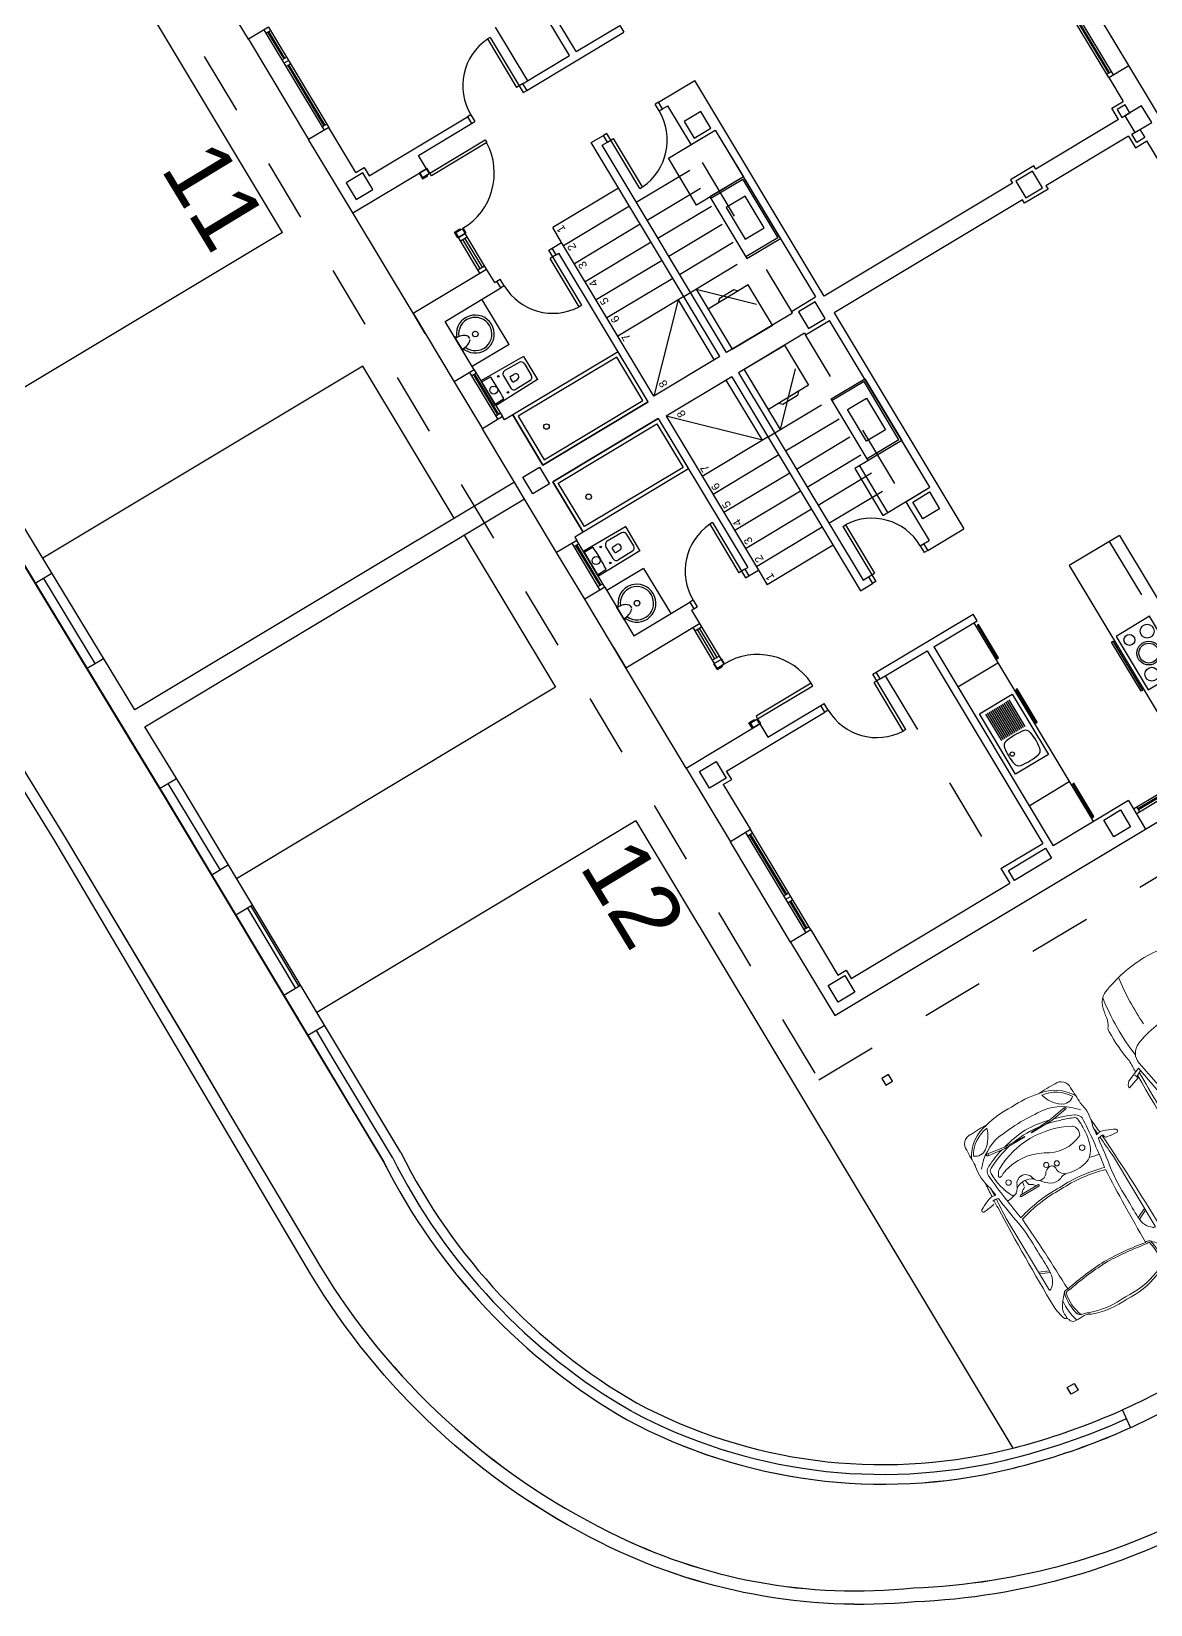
# Model space of a CAD drawing. Header units: millimetres. Extents: x 441061 to 442903, y 4515148 to 4515613.
# Drawn here: x 442596.035 to 442597.827, y 4515543.479 to 4515545.999 of the extents above; entities that cross this region are included whole.
import ezdxf
from ezdxf.enums import TextEntityAlignment as Align

# ---------------------------------------------------------------- set-up
doc = ezdxf.new("R2010")
doc.units = ezdxf.units.MM
doc.linetypes.add('CONTINUA', pattern=[0])
doc.linetypes.add('RAYITAS', pattern=[0.375, 0.25, -0.125])
for name, color, linetype in [('01_mono BAJA', 2, 'Continuous'), ('01_piscinas', 254, 'Continuous'), ('01_proyección', 4, 'RAYITAS')]:
    doc.layers.add(name, color=color, linetype=linetype)
doc.layers.add('01_muebles_B', color=254, linetype='Continuous', lineweight=5)
doc.styles.add('Estilo1', font='swissel.ttf')
doc.styles.add('NIEVES2', font='sanss___.ttf')

# ---------------------------------------------------------------- blocks, each defined once
blk = doc.blocks.new('A$C6A825EFA')
at = {"layer": '01_mono BAJA', "color": 254}
for p, q in [((1.1, 12.5, 0), (0, 12.5, 0)), ((0, 12.5, 0), (0, 7.855, 0)), ((1.1, 12.2, 0), (1.1, 12.5, 0)), ((1.1, 12.5, 0), (2.6, 12.5, 0)), ((3.7, 12.5, 0), (2.6, 12.5, 0)), ((2.6, 12.2, 0), (2.6, 12.5, 0)), ((3.7, 12.5, 0), (3.7, 11.4, 0)), ((3.7, 12.5, 0), (5.2, 12.5, 0)), ((5.5, 12.5, 0), (5.2, 12.5, 0)), ((5.2, 12.5, 0), (5.2, 11.4, 0)), ((5.2, 12.5, 0), (6.225, 12.5, 0)), ((6.225, 12.2, 0), (6.225, 12.5, 0)), ((6.225, 12.5, 0), (6.925, 12.5, 0)), ((6.925, 12.5, 0), (8.775, 12.5, 0)), ((6.925, 12.2, 0), (6.925, 12.5, 0)), ((8.775, 12.2, 0), (8.775, 12.5, 0)), ((9.475, 12.5, 0), (8.775, 12.5, 0)), ((10.5, 12.5, 0), (9.475, 12.5, 0)), ((9.475, 12.2, 0), (9.475, 12.5, 0)), ((10.2, 12.5, 0), (10.5, 12.5, 0)), ((10.5, 12.5, 0), (10.5, 11.4, 0)), ((10.5, 12.5, 0), (12, 12.5, 0)), ((12, 12.5, 0), (13.1, 12.5, 0)), ((12, 12.5, 0), (12, 11.4, 0)), ((13.1, 12.2, 0), (13.1, 12.5, 0)), ((14.6, 12.5, 0), (13.1, 12.5, 0)), ((14.6, 12.5, 0), (15.7, 12.5, 0)), ((14.6, 12.2, 0), (14.6, 12.5, 0)), ((1.1, 12.2, 0), (0.425, 12.2, 0)), ((0.425, 12.2), (0.425, 12.075)), ((1.1, 12.27, 0), (2.6, 12.27, 0)), ((1.1, 12.2, 0), (2.6, 12.2, 0)), ((1.15, 12.27, 0), (1.15, 12.2, 0)), ((1.15, 12.242, 0), (1.55, 12.242, 0)), ((1.15, 12.228, 0), (1.55, 12.228, 0)), ((1.55, 12.27, 0), (1.55, 12.2, 0)), ((1.6, 12.27, 0), (1.6, 12.2, 0)), ((1.65, 12.27, 0), (1.65, 12.2, 0)), ((1.65, 12.242, 0), (2.55, 12.242, 0)), ((1.65, 12.228, 0), (2.55, 12.228, 0)), ((2.55, 12.27, 0), (2.55, 12.2, 0)), ((3.275, 12.2, 0), (2.6, 12.2, 0)), ((3.275, 12.2), (3.275, 12.075)), ((5.5, 12.2, 0), (5.5, 11.366, 0)), ((6.225, 12.2, 0), (5.5, 12.2, 0)), ((5.741, 12.198, 0), (5.742, 12.183, 0)), ((5.743, 12.2, 0), (5.932, 12.2, 0)), ((5.934, 12.198, 0), (5.933, 12.183, 0)), ((6.175, 11.65, 0), (6.175, 12.2, 0)), ((6.225, 12.27, 0), (6.925, 12.27, 0)), ((6.225, 12.2, 0), (6.925, 12.2, 0)), ((6.275, 12.2, 0), (6.275, 12.27, 0)), ((6.275, 12.242, 0), (6.875, 12.242, 0)), ((6.275, 12.228, 0), (6.875, 12.228, 0)), ((6.409, 12.073, 0), (6.407, 12.2, 0)), ((6.741, 12.073, 0), (6.743, 12.2, 0)), ((6.875, 12.2, 0), (6.875, 12.27, 0)), ((6.975, 12.2, 0), (6.925, 12.2, 0)), ((6.975, 12.075, 0), (6.975, 12.2, 0)), ((8.725, 12.075, 0), (8.725, 12.2, 0)), ((8.725, 12.2, 0), (8.775, 12.2, 0)), ((9.475, 12.27, 0), (8.775, 12.27, 0)), ((9.475, 12.2, 0), (8.775, 12.2, 0)), ((8.825, 12.2, 0), (8.825, 12.27, 0)), ((9.425, 12.242, 0), (8.825, 12.242, 0)), ((9.425, 12.228, 0), (8.825, 12.228, 0)), ((8.959, 12.073, 0), (8.957, 12.2, 0)), ((9.291, 12.073, 0), (9.293, 12.2, 0)), ((9.425, 12.2, 0), (9.425, 12.27, 0)), ((9.475, 12.2, 0), (10.2, 12.2, 0)), ((9.525, 11.65, 0), (9.525, 12.2, 0)), ((9.766, 12.198, 0), (9.767, 12.183, 0)), ((9.957, 12.2, 0), (9.768, 12.2, 0)), ((9.959, 12.198, 0), (9.958, 12.183, 0)), ((10.2, 12.2, 0), (10.2, 11.366, 0)), ((12.425, 12.2, 0), (13.1, 12.2, 0)), ((12.425, 12.2), (12.425, 12.075)), ((14.6, 12.27, 0), (13.1, 12.27, 0)), ((14.6, 12.2, 0), (13.1, 12.2, 0)), ((13.15, 12.27, 0), (13.15, 12.2, 0)), ((14.05, 12.242, 0), (13.15, 12.242, 0)), ((14.05, 12.228, 0), (13.15, 12.228, 0)), ((14.05, 12.27, 0), (14.05, 12.2, 0)), ((14.1, 12.27, 0), (14.1, 12.2, 0)), ((14.15, 12.27, 0), (14.15, 12.2, 0)), ((14.55, 12.242, 0), (14.15, 12.242, 0)), ((14.55, 12.228, 0), (14.15, 12.228, 0)), ((14.55, 12.27, 0), (14.55, 12.2, 0)), ((0.3, 12.075, 0), (0.3, 9.705, 0)), ((0.425, 12.075), (0.3, 12.075)), ((3.275, 12.075), (3.4, 12.075)), ((3.4, 12.075, 0), (3.4, 10.606, 0)), ((5.853, 12.043, 0), (5.822, 12.043, 0)), ((6.485, 11.92, 0), (6.665, 11.92, 0)), ((7.725, 12.075, 0), (6.975, 12.075, 0)), ((7.725, 10.5, 0), (7.725, 12.075, 0)), ((7.975, 10.5, 0), (7.975, 12.075, 0)), ((7.975, 12.075, 0), (8.725, 12.075, 0)), ((9.215, 11.92, 0), (9.035, 11.92, 0)), ((9.847, 12.043, 0), (9.878, 12.043, 0)), ((12.3, 12.075, 0), (12.3, 10.606, 0)), ((12.425, 12.075), (12.3, 12.075)), ((6.439, 11.659, 0), (6.435, 11.869, 0)), ((6.535, 11.85, 0), (6.535, 11.79, 0)), ((6.545, 11.86, 0), (6.605, 11.86, 0)), ((6.615, 11.85, 0), (6.615, 11.79, 0)), ((6.711, 11.659, 0), (6.715, 11.869, 0)), ((8.989, 11.659, 0), (8.985, 11.869, 0)), ((9.085, 11.85, 0), (9.085, 11.79, 0)), ((9.155, 11.86, 0), (9.095, 11.86, 0)), ((9.165, 11.85, 0), (9.165, 11.79, 0)), ((9.261, 11.659, 0), (9.265, 11.869, 0)), ((3.785, 11.5, 0), (3.785, 11.44, 0)), ((4.58, 11.5, 0), (4.58, 11.44, 0)), ((4.665, 11.5, 0), (4.665, 11.4, 0)), ((5.2, 11.5, 0), (4.665, 11.5, 0)), ((4.715, 11.5, 0), (4.715, 11.4, 0)), ((5.15, 11.5, 0), (5.15, 11.4, 0)), ((6.175, 11.65, 0), (5.5, 11.65, 0)), ((6.489, 11.61, 0), (6.661, 11.61, 0)), ((9.211, 11.61, 0), (9.039, 11.61, 0)), ((9.525, 11.65, 0), (10.2, 11.65, 0)), ((10.5, 11.5, 0), (11.035, 11.5, 0)), ((10.55, 11.5, 0), (10.55, 11.4, 0)), ((10.985, 11.5, 0), (10.985, 11.4, 0)), ((11.035, 11.5, 0), (11.035, 11.4, 0)), ((11.12, 11.5, 0), (11.12, 11.44, 0)), ((11.915, 11.5, 0), (11.915, 11.44, 0)), ((3.7, 11.4, 0), (3.5, 11.4, 0)), ((3.5, 11.4, 0), (3.5, 10.606, 0)), ((3.71, 11.4, 0), (3.77, 11.4, 0)), ((3.77, 11.43, 0), (3.77, 11.4, 0)), ((4.595, 11.43, 0), (4.595, 11.4, 0)), ((5.2, 11.4, 0), (4.665, 11.4, 0)), ((5.15, 11.467, 0), (4.715, 11.467, 0)), ((5.15, 11.433, 0), (4.715, 11.433, 0)), ((5.4, 11.4, 0), (5.2, 11.4, 0)), ((5.4, 11.4, 0), (5.4, 11.366, 0)), ((5.5, 11.366, 0), (5.4, 11.366, 0)), ((5.4, 11.366, 0), (5.4, 11.316, 0)), ((5.5, 11.316, 0), (5.4, 11.316, 0)), ((5.5, 11.316, 0), (5.5, 11.366, 0)), ((10.2, 11.366, 0), (10.3, 11.366, 0)), ((10.2, 11.316, 0), (10.2, 11.366, 0)), ((10.2, 11.316, 0), (10.3, 11.316, 0)), ((10.3, 11.4, 0), (10.5, 11.4, 0)), ((10.3, 11.4, 0), (10.3, 11.366, 0)), ((10.3, 11.366, 0), (10.3, 11.316, 0)), ((10.5, 11.4, 0), (11.035, 11.4, 0)), ((10.55, 11.467, 0), (10.985, 11.467, 0)), ((10.55, 11.433, 0), (10.985, 11.433, 0)), ((11.105, 11.43, 0), (11.105, 11.4, 0)), ((11.93, 11.43, 0), (11.93, 11.4, 0)), ((11.99, 11.4, 0), (11.93, 11.4, 0)), ((12, 11.4, 0), (12.2, 11.4, 0)), ((12.2, 11.4, 0), (12.2, 10.606, 0)), ((3.4, 10.606, 0), (3.5, 10.606, 0)), ((3.4, 10.556, 0), (3.4, 10.606, 0)), ((3.4, 10.556, 0), (3.5, 10.556, 0)), ((3.5, 10.606, 0), (3.5, 10.556, 0)), ((6.224, 10.591, 0), (5.4, 10.591, 0)), ((5.4, 10.591, 0), (5.4, 10.541, 0)), ((5.4, 10.541, 0), (5.4, 10.4, 0)), ((5.5, 10.541, 0), (5.4, 10.541, 0)), ((5.5, 10.541, 0), (5.5, 10.632, 0)), ((6.224, 10.632, 0), (5.5, 10.632, 0)), ((5.5, 10.541, 0), (5.5, 10.5, 0)), ((7.725, 10.5, 0), (5.5, 10.5, 0)), ((6.224, 10.591, 0), (6.224, 10.632, 0)), ((8.025, 10.5, 0), (10.2, 10.5, 0)), ((9.476, 10.591, 0), (9.476, 10.632, 0)), ((9.476, 10.632, 0), (10.2, 10.632, 0)), ((9.476, 10.591, 0), (10.3, 10.591, 0)), ((10.2, 10.541, 0), (10.2, 10.632, 0)), ((10.2, 10.541, 0), (10.2, 10.5, 0)), ((10.2, 10.541, 0), (10.3, 10.541, 0)), ((10.3, 10.591, 0), (10.3, 10.541, 0)), ((10.3, 10.541, 0), (10.3, 10.4, 0)), ((12.3, 10.606, 0), (12.2, 10.606, 0)), ((12.2, 10.606, 0), (12.2, 10.556, 0)), ((12.3, 10.556, 0), (12.2, 10.556, 0)), ((12.3, 10.556, 0), (12.3, 10.606, 0)), ((5.18, 9.415, 0), (5.18, 10.4, 0)), ((5.4, 10.4, 0), (5.18, 10.4, 0)), ((7.7, 10.4, 0), (5.4, 10.4, 0)), ((5.45, 9.415, 0), (5.45, 10.4, 0)), ((5.72, 9.415, 0), (5.72, 10.4, 0)), ((5.99, 9.415, 0), (5.99, 10.4, 0)), ((6.26, 9.415, 0), (6.26, 10.4, 0)), ((6.53, 9.415, 0), (6.53, 10.4, 0)), ((6.8, 9.415, 0), (6.8, 10.4, 0)), ((6.8, 9.5, 0), (7.7, 10.4, 0)), ((7.7, 9.415, 0), (7.7, 10.4, 0)), ((8, 10.4, 0), (10.3, 10.4, 0)), ((8, 9.415, 0), (8, 10.4, 0)), ((8.9, 9.5, 0), (8, 10.4, 0)), ((8.9, 9.415, 0), (8.9, 10.4, 0)), ((9.17, 9.415, 0), (9.17, 10.4, 0)), ((9.44, 9.415, 0), (9.44, 10.4, 0)), ((9.71, 9.415, 0), (9.71, 10.4, 0)), ((9.98, 9.415, 0), (9.98, 10.4, 0)), ((10.25, 9.415, 0), (10.25, 10.4, 0)), ((10.3, 10.4, 0), (10.52, 10.4, 0)), ((10.52, 9.415, 0), (10.52, 10.4, 0)), ((0.52, 9.705, 0), (0.3, 9.705, 0)), ((0.52, 9.705, 0), (0.52, 9.08, 0)), ((2.676, 9.831, 0), (2.676, 9.872, 0)), ((2.676, 9.872, 0), (3.4, 9.872, 0)), ((2.676, 9.831, 0), (3.5, 9.831, 0)), ((3.4, 9.781, 0), (3.4, 9.872, 0)), ((3.4, 9.781, 0), (3.4, 9.08, 0)), ((3.4, 9.781, 0), (3.5, 9.781, 0)), ((3.5, 9.831, 0), (3.5, 9.781, 0)), ((3.5, 9.781, 0), (3.5, 8.33, 0)), ((13.024, 9.831, 0), (12.2, 9.831, 0)), ((12.2, 9.831, 0), (12.2, 9.781, 0)), ((12.2, 9.781, 0), (12.2, 8.33, 0)), ((12.3, 9.781, 0), (12.2, 9.781, 0)), ((12.3, 9.781, 0), (12.3, 9.872, 0)), ((13.024, 9.872, 0), (12.3, 9.872, 0)), ((12.3, 9.781, 0), (12.3, 9.08, 0)), ((13.024, 9.831, 0), (13.024, 9.872, 0)), ((6.8, 9.5, 0), (7.7, 9.5, 0)), ((8.9, 9.5, 0), (8, 9.5, 0)), ((7.7, 9.415, 0), (4.5, 9.415, 0)), ((4.5, 9.415, 0), (4.5, 9.235, 0)), ((4.5, 9.415, 0), (4.5, 9.235, 0)), ((7.7, 9.315, 0), (4.6, 9.315, 0)), ((4.6, 9.315, 0), (4.6, 9.235, 0)), ((4.6, 9.315, 0), (4.6, 9.235, 0)), ((7.7, 8.33, 0), (7.7, 9.315, 0)), ((8, 9.415, 0), (11.2, 9.415, 0)), ((8, 8.33, 0), (8, 9.315, 0)), ((8, 9.315, 0), (11.1, 9.315, 0)), ((11.1, 9.315, 0), (11.1, 9.235, 0)), ((11.1, 9.315, 0), (11.1, 9.235, 0)), ((11.2, 9.415, 0), (11.2, 9.235, 0)), ((11.2, 9.415, 0), (11.2, 9.235, 0)), ((3.4, 9.08, 0), (0.52, 9.08, 0)), ((4.6, 9.235, 0), (4.5, 9.235, 0)), ((4.5, 9.185, 0), (4.5, 9.235, 0)), ((5.324, 9.185, 0), (4.5, 9.185, 0)), ((4.6, 9.235, 0), (4.6, 9.144, 0)), ((5.324, 9.144, 0), (4.6, 9.144, 0)), ((5.324, 9.185, 0), (5.324, 9.144, 0)), ((10.376, 9.185, 0), (10.376, 9.144, 0)), ((10.376, 9.185, 0), (11.2, 9.185, 0)), ((10.376, 9.144, 0), (11.1, 9.144, 0)), ((11.1, 9.235, 0), (11.2, 9.235, 0)), ((11.1, 9.235, 0), (11.1, 9.144, 0)), ((11.2, 9.185, 0), (11.2, 9.235, 0)), ((12.3, 9.08, 0), (15.18, 9.08, 0)), ((3.4, 8.98, 0), (0.425, 8.98, 0)), ((0.425, 7.855, 0), (0.425, 8.98, 0)), ((1.025, 8.98, 0), (1.025, 8.38, 0)), ((1.462, 8.43, 0), (1.462, 8.92, 0)), ((1.462, 8.92, 0), (2.362, 8.92, 0)), ((2.362, 8.92, 0), (2.362, 8.43, 0)), ((2.8, 8.98, 0), (2.8, 8.38, 0)), ((3.4, 8.98, 0), (3.4, 8.33, 0)), ((12.3, 8.98, 0), (15.275, 8.98, 0)), ((12.3, 8.98, 0), (12.3, 8.33, 0)), ((1.921, 8.85, 0), (2.317, 8.85, 0)), ((1.921, 8.825, 0), (2.317, 8.825, 0)), ((1.921, 8.8, 0), (2.317, 8.8, 0)), ((1.921, 8.775, 0), (2.317, 8.775, 0)), ((1.921, 8.75, 0), (2.317, 8.75, 0)), ((1.921, 8.725, 0), (2.317, 8.725, 0)), ((1.921, 8.7, 0), (2.317, 8.7, 0)), ((1.921, 8.675, 0), (2.317, 8.675, 0)), ((1.921, 8.65, 0), (2.317, 8.65, 0)), ((1.921, 8.625, 0), (2.317, 8.625, 0)), ((1.921, 8.6, 0), (2.317, 8.6, 0)), ((1.921, 8.575, 0), (2.317, 8.575, 0)), ((1.921, 8.55, 0), (2.317, 8.55, 0)), ((1.921, 8.525, 0), (2.317, 8.525, 0)), ((1.921, 8.5, 0), (2.317, 8.5, 0)), ((5.88, 8.6, 0), (5.18, 8.6, 0)), ((5.905, 7.995, 0), (5.905, 8.47, 0)), ((6.775, 7.995, 0), (6.775, 8.47, 0)), ((8.925, 7.995, 0), (8.925, 8.47, 0)), ((9.795, 7.995, 0), (9.795, 8.47, 0)), ((3.4, 8.38, 0), (0.425, 8.38, 0)), ((2.362, 8.43, 0), (1.462, 8.43, 0)), ((3.4, 8.33, 0), (3.5, 8.33, 0)), ((4.5, 8.41, 0), (4.5, 8.46, 0)), ((4.6, 8.46, 0), (4.5, 8.46, 0)), ((4.5, 8.41, 0), (4.5, 7.87, 0)), ((4.6, 8.41, 0), (4.5, 8.41, 0)), ((4.6, 8.46, 0), (4.6, 8.41, 0)), ((4.6, 8.41, 0), (4.6, 8.33, 0)), ((5.18, 8.33, 0), (4.6, 8.33, 0)), ((5.18, 8.33, 0), (5.18, 7.97, 0)), ((7.7, 8.33, 0), (7.675, 8.33, 0)), ((7.7, 8.33, 0), (7.675, 8.33, 0)), ((7.675, 8.33, 0), (7.675, 7.97, 0)), ((8, 8.33, 0), (8.025, 8.33, 0)), ((8, 8.33, 0), (8.025, 8.33, 0)), ((8.025, 8.33, 0), (8.025, 7.97, 0)), ((10.52, 8.33, 0), (11.1, 8.33, 0)), ((10.52, 8.33, 0), (10.52, 7.97, 0)), ((11.1, 8.46, 0), (11.1, 8.41, 0)), ((11.1, 8.46, 0), (11.2, 8.46, 0)), ((11.1, 8.41, 0), (11.1, 8.33, 0)), ((11.1, 8.41, 0), (11.2, 8.41, 0)), ((11.2, 8.41, 0), (11.2, 8.46, 0)), ((11.2, 8.41, 0), (11.2, 7.87, 0)), ((12.3, 8.33, 0), (12.2, 8.33, 0)), ((7.725, 7.87, 0), (4.5, 7.87, 0)), ((5.18, 7.97, 0), (7.675, 7.97, 0)), ((5.905, 7.995, 0), (6.775, 7.995, 0)), ((7.725, 5.055, 0), (7.725, 7.87, 0)), ((7.975, 5.055, 0), (7.975, 7.87, 0)), ((7.975, 7.87, 0), (11.2, 7.87, 0)), ((10.52, 7.97, 0), (8.025, 7.97, 0)), ((9.795, 7.995, 0), (8.925, 7.995, 0)), ((0.425, 7.855, 0), (0, 7.855, 0)), ((0, 7.855, 0), (0, 7.005, 0)), ((0.23, 7.855, 0), (0.23, 7.005, 0)), ((0.23, 7.805, 0), (0.3, 7.805, 0)), ((0.258, 7.055, 0), (0.258, 7.805, 0)), ((0.272, 7.055, 0), (0.272, 7.805, 0)), ((0.3, 7.855, 0), (0.3, 7.005, 0)), ((3.4, 6.955, 0), (0.3, 6.955, 0)), ((3.4, 6.205, 0), (3.4, 6.955, 0)), ((3.4, 6.205, 0), (0.3, 6.205, 0)), ((7.675, 4.705, 0), (7.675, 5.055, 0)), ((7.675, 5.055, 0), (7.725, 5.055, 0)), ((8.025, 5.055, 0), (7.975, 5.055, 0)), ((8.025, 4.705, 0), (8.025, 5.055, 0)), ((7.725, 4.705, 0), (7.675, 4.705, 0)), ((7.725, 3.47, 0), (7.725, 4.705, 0)), ((7.975, 3.47, 0), (7.975, 4.705, 0)), ((7.975, 4.705, 0), (8.025, 4.705, 0)), ((7.725, 3.47, 0), (7.555, 3.47, 0)), ((7.555, 3.47, 0), (7.555, 3.3, 0)), ((7.975, 3.47, 0), (8.145, 3.47, 0)), ((8.145, 3.47, 0), (8.145, 3.3, 0)), ((7.2, 3.3, 0), (7.555, 3.3, 0)), ((8.5, 3.3, 0), (8.145, 3.3, 0)), ((8.5, 3.3, 0), (10.4, 3.3, 0)), ((8.5, 3.3, 0), (8.5, 3, 0)), ((8.5, 3.23, 0), (10.4, 3.23, 0)), ((8.55, 3.3, 0), (8.55, 3.23, 0)), ((8.55, 3.272, 0), (9.45, 3.272, 0)), ((8.55, 3.258, 0), (9.45, 3.258, 0)), ((7.2, 3, 0), (8.5, 3, 0)), ((8.5, 3, 0), (10.4, 3, 0))]:
    blk.add_line(p, q, dxfattribs=at)
for points in [[(0.375, 12.125), (0.125, 12.125), (0.125, 12.375), (0.375, 12.375), (0.375, 12.125)], [(3.575, 12.125), (3.325, 12.125), (3.325, 12.375), (3.575, 12.375), (3.575, 12.125)], [(7.725, 12.375), (7.975, 12.375), (7.975, 12.125), (7.725, 12.125), (7.725, 12.375)], [(12.125, 12.125), (12.375, 12.125), (12.375, 12.375), (12.125, 12.375), (12.125, 12.125)], [(0.375, 8.005), (0.125, 8.005), (0.125, 8.255), (0.375, 8.255), (0.375, 8.005)], [(5.13, 8.005), (4.88, 8.005), (4.88, 8.255), (5.13, 8.255), (5.13, 8.005)], [(7.725, 8.005), (7.975, 8.005), (7.975, 8.255), (7.725, 8.255), (7.725, 8.005)], [(10.57, 8.005), (10.82, 8.005), (10.82, 8.255), (10.57, 8.255), (10.57, 8.005)], [(7.725, 4.755), (7.975, 4.755), (7.975, 5.005), (7.725, 5.005), (7.725, 4.755)], [(7.725, 3.125), (7.975, 3.125), (7.975, 3.375), (7.725, 3.375), (7.725, 3.125)]]:
    blk.add_lwpolyline(points, close=True, dxfattribs=at)
at = {"layer": '01_mono BAJA', "color": 254, "elevation": 0, "flags": 128}
for points in [[(6.394, 12.2, 0.414214), (6.39, 12.196), (6.39, 12.195), (6.4, 11.574, 0.436396), (6.404, 11.57), (6.746, 11.57, 0.436396), (6.75, 11.574), (6.76, 12.195), (6.76, 12.196, 0.414214), (6.756, 12.2)], [(9.306, 12.2, -0.414214), (9.31, 12.196), (9.31, 12.195), (9.3, 11.574, -0.436396), (9.296, 11.57), (8.954, 11.57, -0.436396), (8.95, 11.574), (8.94, 12.195), (8.94, 12.196, -0.414214), (8.944, 12.2)]]:
    blk.add_lwpolyline(points, format="xyb", close=True, dxfattribs=at)
at = {"layer": '01_mono BAJA', "color": 254, "elevation": 0}
for points in [[(6.975, 12.075), (7.725, 12.075), (7.725, 10.5), (6.975, 10.5)], [(7.025, 12.025), (7.675, 12.025), (7.675, 10.55), (7.025, 10.55)], [(8.725, 12.075), (7.975, 12.075), (7.975, 10.5), (8.725, 10.5)], [(8.675, 12.025), (8.025, 12.025), (8.025, 10.55), (8.675, 10.55)], [(3.785, 11.51), (3.785, 11.5), (3.7, 11.5), (3.7, 11.51)], [(3.77, 11.4), (3.7, 11.4), (3.7, 11.5), (3.77, 11.5)], [(4.58, 11.51), (4.58, 11.5), (4.665, 11.5), (4.665, 11.51)], [(11.12, 11.51), (11.12, 11.5), (11.035, 11.5), (11.035, 11.51)], [(11.915, 11.51), (11.915, 11.5), (12, 11.5), (12, 11.51)], [(11.93, 11.4), (12, 11.4), (12, 11.5), (11.93, 11.5)], [(3.77, 11.4), (3.77, 11.39), (3.7, 11.39), (3.7, 11.4)], [(3.785, 11.44), (3.785, 11.43), (3.77, 11.43), (3.77, 11.44)], [(3.77, 11.39), (3.77, 10.565), (3.81, 10.565), (3.81, 11.39)], [(4.58, 11.44), (4.58, 11.43), (4.595, 11.43), (4.595, 11.44)], [(4.595, 11.4), (4.595, 11.39), (4.665, 11.39), (4.665, 11.4)], [(11.105, 11.4), (11.105, 11.39), (11.035, 11.39), (11.035, 11.4)], [(11.12, 11.44), (11.12, 11.43), (11.105, 11.43), (11.105, 11.44)], [(11.93, 11.39), (11.93, 10.565), (11.89, 10.565), (11.89, 11.39)], [(11.915, 11.44), (11.915, 11.43), (11.93, 11.43), (11.93, 11.44)], [(11.93, 11.4), (11.93, 11.39), (12, 11.39), (12, 11.4)], [(0.3, 9.635), (0.45, 9.635), (0.45, 9.08), (0.3, 9.08)], [(7.1, 9.23), (7.7, 9.23), (7.7, 8.63), (7.1, 8.63)], [(8.6, 9.23), (8, 9.23), (8, 8.63), (8.6, 8.63)], [(5.18, 8.67), (5.18, 7.97), (5.88, 7.97), (5.88, 8.67)], [(5.88, 8.47), (6.8, 8.47), (6.8, 7.97), (5.88, 7.97)], [(9.82, 8.47), (8.9, 8.47), (8.9, 7.97), (9.82, 7.97)], [(10.52, 8.67), (10.52, 7.97), (9.82, 7.97), (9.82, 8.67)], [(0.478, 8.36), (0.478, 8.34), (0.978, 8.34), (0.978, 8.36)], [(1.887, 8.36), (1.887, 8.34), (2.387, 8.34), (2.387, 8.36)], [(2.85, 8.36), (2.85, 8.34), (3.35, 8.34), (3.35, 8.36)], [(6.104, 8.363), (6.576, 8.363), (6.576, 8.077), (6.104, 8.077)], [(9.596, 8.363), (9.124, 8.363), (9.124, 8.077), (9.596, 8.077)], [(1.513, 6.408), (2.313, 6.408), (2.312, 6.908), (1.512, 6.908)], [(2.28, 6.975), (1.545, 6.975), (1.545, 6.995), (2.28, 6.995)], [(7.605, 3.42), (7.725, 3.42), (7.725, 3.3), (7.605, 3.3)], [(8.095, 3.42), (7.975, 3.42), (7.975, 3.3), (8.095, 3.3)]]:
    blk.add_lwpolyline(points, close=True, dxfattribs=at)
for points in [[(4.595, 11.5), (4.595, 11.4)], [(4.665, 11.4), (4.665, 11.5)], [(11.035, 11.4), (11.035, 11.5)], [(11.105, 11.5), (11.105, 11.4)], [(7.1, 8.78), (7.06, 8.82), (7.06, 9.04), (7.1, 9.08)], [(8.6, 8.78), (8.64, 8.82), (8.64, 9.04), (8.6, 9.08)]]:
    blk.add_lwpolyline(points, dxfattribs=at)
at = {"layer": '01_mono BAJA', "color": 254}
for centre, radius in [((6.575, 12.12, 0), 0.051), ((9.125, 12.12, 0), 0.051), ((5.837, 11.953, 0), 0.036), ((6.455, 11.98, 0), 0.01), ((6.695, 11.98, 0), 0.01), ((9.005, 11.98, 0), 0.01), ((9.245, 11.98, 0), 0.01), ((9.862, 11.953, 0), 0.036), ((7.325, 11.781, 0), 0.035), ((8.375, 11.781, 0), 0.035), ((1.704, 8.825, 0), 0.0275), ((1.66, 6.765, 0), 0.089), ((1.912, 6.658, 0), 0.152), ((1.912, 6.658, 0), 0.127), ((2.185, 6.785, 0), 0.0693), ((2.165, 6.531, 0), 0.089)]:
    blk.add_circle(centre, radius, dxfattribs=at)
for centre, radius, start, end in [((5.837, 11.953, 0), 0.243, 114.8749, 65.1251), ((5.837, 11.953, 0), 0.213, 112.0656, 68.0564), ((5.729, 12.184, 0), 0.0128, 300.5291, 356.214), ((5.743, 12.197, 0), 0.0027, 90, 173.3159), ((6.033, 12.197, 0), 0.279, 179.383, 196.8165), ((5.903, 12.158, 0), 0.143, 196.8165, 225.6956), ((5.772, 12.158, 0), 0.143, 314.3044, 343.1835), ((5.642, 12.197, 0), 0.279, 343.1835, 0.617), ((5.932, 12.197, 0), 0.0027, 6.6841, 90), ((5.946, 12.184, 0), 0.0128, 183.786, 239.4709), ((9.862, 11.953, 0), 0.243, 114.8749, 65.1251), ((9.862, 11.953, 0), 0.213, 111.9436, 67.9344), ((9.754, 12.184, 0), 0.0128, 300.5291, 356.214), ((9.768, 12.197, 0), 0.0027, 90, 173.3159), ((10.058, 12.197, 0), 0.279, 179.383, 196.8165), ((9.928, 12.158, 0), 0.143, 196.8165, 225.6956), ((9.797, 12.158, 0), 0.143, 314.3044, 343.1835), ((9.667, 12.197, 0), 0.279, 343.1835, 0.617), ((9.957, 12.197, 0), 0.0027, 6.6841, 90), ((9.971, 12.184, 0), 0.0128, 183.786, 239.4709), ((5.837, 12.091, 0), 0.0498, 225.6956, 252.5904), ((5.837, 12.091, 0), 0.0498, 287.9532, 314.3044), ((6.416, 12.073, 0), 0.007, 180.924, 266.9359), ((6.575, 15.044, 0), 2.982, 266.9359, 273.0641), ((6.485, 11.87, 0), 0.05, 90, 180.924), ((6.665, 11.87, 0), 0.05, 359.076, 90), ((6.734, 12.073, 0), 0.007, 273.0641, 359.076), ((8.966, 12.073, 0), 0.007, 180.924, 266.9359), ((9.125, 15.044, 0), 2.982, 266.9359, 273.0641), ((9.035, 11.87, 0), 0.05, 90, 180.924), ((9.215, 11.87, 0), 0.05, 359.076, 90), ((9.284, 12.073, 0), 0.007, 273.0641, 359.076), ((9.863, 12.091, 0), 0.0498, 225.6956, 252.0468), ((9.863, 12.091, 0), 0.0498, 287.4096, 314.3044), ((6.545, 11.85, 0), 0.01, 90, 180), ((6.575, 11.79, 0), 0.04, 180, 0), ((6.605, 11.85, 0), 0.01, 0, 90), ((9.095, 11.85, 0), 0.01, 90, 180), ((9.125, 11.79, 0), 0.04, 180, 0), ((9.155, 11.85, 0), 0.01, 0, 90), ((6.489, 11.66, 0), 0.05, 180.924, 270), ((6.661, 11.66, 0), 0.05, 270, 359.076), ((9.039, 11.66, 0), 0.05, 180.924, 270), ((9.211, 11.66, 0), 0.05, 270, 359.076), ((3.768, 11.391, 0), 0.827, 272.8856, 359.9505), ((5.5, 10.591, 0), 0.725, 3.2758, 90), ((10.2, 10.591, 0), 0.725, 90, 176.7242), ((11.932, 11.391, 0), 0.827, 180.0495, 267.1144), ((3.4, 9.831, 0), 0.725, 90, 176.7242), ((12.3, 9.831, 0), 0.725, 3.2758, 90), ((4.6, 9.185, 0), 0.725, 270, 356.7242), ((11.1, 9.185, 0), 0.725, 183.2758, 270), ((1.704, 8.127, 0), 0.75, 80.9213, 99.0787), ((2.262, 8.675, 0), 0.75, 169.8852, 190.1148), ((1.598, 8.794, 0), 0.075, 99.0787, 169.8852), ((1.811, 8.794, 0), 0.075, 10.1148, 80.9213), ((1.146, 8.675, 0), 0.75, 349.8852, 10.1148), ((1.598, 8.557, 0), 0.075, 190.1148, 260.9213), ((1.704, 9.223, 0), 0.75, 260.9213, 279.0787), ((1.811, 8.557, 0), 0.075, 279.0787, 349.8852)]:
    blk.add_arc(centre, radius, start, end, dxfattribs=at)
at = {"layer": '01_proyección', "color": 120, "ltscale": 0.25}
for p, q in [((3.4, 9.705, 0), (0.52, 9.705, 0)), ((12.3, 9.705, 0), (15.18, 9.705, 0)), ((5.45, 9.315, 0), (5.45, 8.33, 0)), ((5.72, 9.315, 0), (5.72, 8.33, 0)), ((5.99, 9.315, 0), (5.99, 8.33, 0)), ((6.26, 9.315, 0), (6.26, 8.33, 0)), ((6.53, 9.315, 0), (6.53, 8.33, 0)), ((6.8, 9.415, 0), (6.8, 8.33, 0)), ((8.9, 9.415, 0), (8.9, 8.33, 0)), ((9.17, 9.315, 0), (9.17, 8.33, 0)), ((9.44, 9.315, 0), (9.44, 8.33, 0)), ((9.71, 9.315, 0), (9.71, 8.33, 0)), ((9.98, 9.315, 0), (9.98, 8.33, 0)), ((10.25, 9.315, 0), (10.25, 8.33, 0)), ((6.8, 9.23, 0), (7.7, 9.23, 0)), ((6.8, 9.23, 0), (7.7, 8.33, 0)), ((8.9, 9.23, 0), (8, 9.23, 0)), ((8.9, 9.23, 0), (8, 8.33, 0)), ((5.45, 8.33, 0), (7.675, 8.33, 0)), ((10.25, 8.33, 0), (8.025, 8.33, 0)), ((3.4, 6.355, 0), (0.3, 6.355, 0))]:
    blk.add_line(p, q, dxfattribs=at)
at = {"layer": '01_proyección', "color": 120, "ltscale": 0.25, "elevation": 0}
blk.add_lwpolyline([(15.7, 7.405), (16.3, 7.405), (16.3, 13.1), (-0.6, 13.1), (-0.6, 7.405), (0, 7.405)], dxfattribs=at)
at = {"layer": '01_mono BAJA', "color": 254, "style": 'NIEVES2'}
for s, p in [('1', (5.249, 10.268, 0)), ('2', (5.519, 10.268, 0)), ('3', (5.789, 10.268, 0)), ('4', (6.059, 10.268, 0)), ('5', (6.329, 10.268, 0)), ('6', (6.599, 10.268, 0)), ('7', (6.869, 10.268, 0)), ('8', (7.625, 10.166, 0))]:
    blk.add_text(s, height=0.103, dxfattribs=at).set_placement(p, align=Align.CENTER)
for s, p in [('7', (8.831, 10.268, 0)), ('6', (9.101, 10.268, 0)), ('5', (9.371, 10.268, 0)), ('4', (9.641, 10.268, 0)), ('3', (9.911, 10.268, 0)), ('2', (10.181, 10.268, 0)), ('1', (10.451, 10.268, 0)), ('8', (8.075, 10.166, 0))]:
    blk.add_text(s, height=0.103, rotation=0, dxfattribs=at).set_placement(p, align=Align.CENTER)
blk = doc.blocks.new('A$C0D711DC8')
at = {"layer": '01_muebles_B', "color": 254}
for p, q in [((10.733, 9.894), (9.764, 9.894)), ((10.493, 9.894), (10.545, 9.776)), ((10.515, 9.894), (10.567, 9.778)), ((9.004, 9.693), (9.038, 9.48)), ((9.056, 9.495), (9.026, 9.699)), ((9.038, 9.48), (9.054, 9.218)), ((9.056, 9.218), (9.056, 9.495)), ((9.054, 9.218), (9.056, 9.218)), ((9.038, 8.865), (9.054, 9.127)), ((9.054, 9.127), (9.056, 9.127)), ((9.056, 9.127), (9.056, 8.851)), ((9.004, 8.652), (9.038, 8.865)), ((9.056, 8.851), (9.026, 8.647)), ((9.546, 8.827), (9.494, 8.834)), ((9.546, 8.878), (9.495, 8.871)), ((9.614, 8.734), (9.614, 8.97)), ((9.634, 8.734), (9.634, 8.97)), ((10.733, 8.452), (9.764, 8.452)), ((10.493, 8.452), (10.545, 8.569)), ((10.515, 8.452), (10.567, 8.567))]:
    blk.add_line(p, q, dxfattribs=at)
for centre, radius in [((9.014, 9.701), 0.0121), ((9.51, 9.635), 0.0319), ((9.466, 9.173), 0.0297), ((9.514, 9.288), 0.0297), ((9.014, 8.645), 0.0121), ((9.417, 8.691), 0.0319)]:
    blk.add_circle(centre, radius, dxfattribs=at)
for centre, radius, start, end in [((10.167, 9.714), 0.738, 149.7434, 158.9846), ((9.544, 10.069), 0.023, 23.336, 131.4157), ((9.178, 9.352), 0.549, 69.8978, 103.4423), ((9.94, 2.874), 7.047, 93.9115, 95.3212), ((9.619, 9.904), 0.16, 152.3452, 197.1649), ((9.518, 9.909), 0.0131, 69.95, 178.3297), ((9.777, 9.927), 0.273, 183.7214, 196.1025), ((9.94, 2.874), 7.047, 92.7044, 93.5361), ((9.525, 9.945), 0.0232, 265.4824, 347.7447), ((8.51, 10.147), 1.058, 348.7131, 356.2571), ((10.995, -17.873), 27.82, 90.1403, 92.8584), ((10.906, 9.364), 0.584, 69.532, 87.9675), ((11.185, 9.948), 0.0842, 206.7402, 257.6517), ((10.942, 9.629), 2.236, 176.9311, 182.7066), ((8.829, 9.758), 0.121, 83.4929, 184.381), ((9.185, 9.462), 0.48, 118.4979, 171.6974), ((9.142, 9.497), 0.403, 119.7279, 173.0139), ((9.122, 5.315), 4.571, 90.9016, 93.5003), ((9.503, 9.367), 0.611, 128.6532, 169.9617), ((8.847, 9.764), 0.126, 322.6544, 41.1658), ((10.509, 9.106), 1.518, 154.798, 163.8884), ((9.975, 9.34), 0.903, 155.1761, 164.735), ((9.226, 9.718), 0.0964, 77.7254, 158.9302), ((9.211, 9.707), 0.057, 88.7397, 167.4182), ((9.265, 9.038), 0.727, 86.5634, 94.2004), ((8.819, 3.701), 6.126, 80.3818, 85.9978), ((9.306, 9.064), 0.701, 67.8757, 89.7559), ((8.751, 3.271), 6.625, 83.7996, 84.6711), ((10.975, -10.424), 20.353, 94.2603, 94.5093), ((10.975, -10.424), 20.353, 93.4112, 94.1277), ((8.751, 3.271), 6.625, 80.1778, 83.3742), ((9.165, 9.803), 0.511, 341.8582, 355.871), ((11.471, 9.253), 1.7, 163.325, 182.6992), ((11.496, 9.248), 1.7, 163.325, 182.5468), ((12.246, 53.159), 43.488, 266.8642, 267.4858), ((10.175, 11.66), 1.884, 261.0449, 273.0528), ((10.459, 15.409), 5.634, 268.1287, 270.8789), ((10.529, 10.11), 0.334, 272.7892, 291.8342), ((10.573, 9.974), 0.192, 294.6989, 323.0283), ((10.691, 9.894), 0.0501, 315.174, 347.3096), ((10.732, 9.885), 0.00831, 343.0311, 79.2932), ((10.894, 9.715), 0.0607, 143.7564, 193.2967), ((11.29, 9.332), 0.611, 121.0895, 136.7388), ((10.991, 9.25), 0.526, 73.7001, 105.481), ((10.903, 9.711), 0.0495, 146.1855, 196.1005), ((10.991, 9.25), 0.505, 69.1925, 104.8598), ((11.01, 9.2), 0.627, 72.4585, 97.9913), ((11.059, 9.742), 0.141, 86.8457, 126.696), ((11.101, 8.862), 1.022, 88.2888, 91.9327), ((11.113, 9.698), 0.062, 14.8998, 65.8723), ((11.135, 9.81), 0.0644, 351.2386, 60.1485), ((10.241, 9.772), 0.959, 355.5054, 1.6982), ((8.653, 9.896), 0.361, 284.3027, 324.7225), ((10.25, 9.166), 1.218, 160.2257, 168.6391), ((10.144, 9.165), 1.038, 151.121, 207.6483), ((9.314, 9.595), 0.107, 57.3841, 137.6524), ((8.958, 9.487), 0.459, 324.9496, 25.463), ((9.473, 9.516), 0.219, 7.735, 63.719), ((9.185, 9.47), 0.511, 343.3936, 8.525), ((12.021, 70.959), 61.269, 268.42618, 268.89057), ((14.417, 9.048), 3.64, 169.6671, 178.0415), ((14.417, 9.048), 3.62, 169.6671, 178.0415), ((11.473, 9.762), 0.303, 189.085, 205.7225), ((11.352, 9.713), 0.156, 186.0058, 219.1392), ((10.256, 9.278), 1.007, 354.015, 20.5105), ((10.287, 9.262), 1.007, 354.9224, 20.5105), ((9.808, 9.261), 1.13, 166.1566, 184.4621), ((17.649, 8.764), 8.777, 175.3636, 177.3327), ((10.509, 9.106), 1.518, 165.717, 177.48), ((10.25, 9.166), 1.218, 171.2453, 188.5682), ((9.808, 9.085), 1.13, 175.5379, 193.8434), ((17.649, 9.581), 8.777, 182.6673, 184.6364), ((10.509, 9.239), 1.518, 182.52, 194.283), ((9.904, 8.914), 0.65, 151.4841, 196.6746), ((9.552, 9.202), 0.047, 86.7847, 183.1724), ((9.6, 9.197), 0.0954, 178.5946, 241.3055), ((9.566, 9.362), 0.114, 263.9035, 340.5155), ((9.771, 9.295), 0.101, 164.9008, 216.3288), ((9.538, 9.188), 0.158, 330.3363, 17.3801), ((11.471, 9.093), 1.7, 177.3008, 196.675), ((11.496, 9.097), 1.7, 177.4532, 196.675), ((14.417, 9.297), 3.64, 181.9585, 190.3329), ((14.417, 9.297), 3.62, 181.9585, 190.3329), ((10.256, 9.068), 1.007, 339.4895, 5.985), ((10.287, 9.084), 1.007, 339.4895, 5.0776), ((9.492, 9.055), 0.098, 279.5997, 343.5492), ((9.498, 9.044), 0.0889, 349.0142, 50.9794), ((9.424, 9.265), 0.296, 301.9645, 328.2937), ((10.942, 8.716), 2.236, 177.2934, 183.0689), ((9.185, 8.884), 0.48, 188.3026, 241.5021), ((9.142, 8.849), 0.403, 186.9861, 240.2721), ((8.653, 8.449), 0.361, 35.2775, 75.6973), ((9.503, 8.978), 0.611, 190.0383, 231.3468), ((10.509, 9.239), 1.518, 196.1116, 205.202), ((10.25, 9.166), 1.218, 191.3609, 207.4845), ((9.528, 8.859), 0.101, 101.4545, 181.9236), ((9.525, 8.854), 0.0985, 178.6673, 249.1293), ((9.686, 8.849), 0.193, 142.3155, 213.2169), ((9.543, 8.902), 0.0241, 275.7304, 333.0283), ((9.543, 8.803), 0.0241, 26.9717, 84.2696), ((9.665, 8.855), 0.106, 119.0162, 160.5033), ((9.665, 8.849), 0.106, 199.4967, 240.9838), ((9.624, 8.97), 0.0104, 0, 180), ((8.847, 8.581), 0.126, 318.8342, 37.3456), ((9.25, 9.243), 0.672, 267.6901, 298.2478), ((9.346, 8.77), 0.149, 215.4424, 244.8998), ((9.507, 8.785), 0.232, 194.2372, 212.2618), ((9.299, 8.649), 0.0212, 220.8304, 310.3789), ((9.285, 8.645), 0.0299, 337.3586, 32.1758), ((9.426, 8.595), 0.178, 39.093, 68.893), ((9.532, 8.677), 0.0451, 325.113, 43.0643), ((9.161, 8.546), 0.436, 2.9924, 17.9381), ((9.624, 8.734), 0.0104, 180, 0), ((12.246, -34.814), 43.488, 92.5142, 93.1358), ((12.021, -52.613), 61.269, 91.10943, 91.57382), ((10.894, 8.63), 0.0607, 166.7033, 216.2436), ((10.903, 8.634), 0.0495, 163.8995, 213.8145), ((10.991, 9.095), 0.505, 255.1402, 290.8075), ((11.113, 8.647), 0.062, 294.1277, 345.1002), ((11.473, 8.583), 0.303, 154.2775, 170.915), ((11.352, 8.632), 0.156, 140.8608, 173.9942), ((10.241, 8.573), 0.959, 358.3018, 4.4946), ((8.829, 8.587), 0.121, 175.619, 276.5071), ((9.122, 13.031), 4.571, 266.4997, 269.0984), ((9.178, 8.993), 0.549, 256.5577, 290.1022), ((9.226, 8.628), 0.0964, 201.0698, 282.2746), ((9.215, 8.619), 0.0486, 198.7488, 279.3616), ((8.819, 14.644), 6.126, 274.0022, 279.6182), ((9.94, 15.472), 7.047, 264.6788, 266.0885), ((8.751, 15.074), 6.625, 275.3289, 276.2004), ((10.975, 28.769), 20.353, 265.4907, 265.7397), ((9.619, 8.441), 0.16, 162.8351, 207.6548), ((9.777, 8.418), 0.273, 163.8975, 176.2786), ((9.518, 8.436), 0.0131, 181.6703, 290.05), ((9.94, 15.472), 7.047, 266.4639, 267.2956), ((10.975, 28.769), 20.353, 265.8723, 266.5888), ((8.751, 15.074), 6.625, 276.6258, 279.8222), ((10.995, 36.219), 27.82, 267.1416, 269.8597), ((10.175, 6.685), 1.884, 86.9472, 98.9551), ((10.459, 2.936), 5.634, 89.1211, 91.8713), ((10.529, 8.236), 0.334, 68.1658, 87.2108), ((10.573, 8.372), 0.192, 36.9717, 65.3011), ((10.691, 8.451), 0.0501, 12.6904, 44.826), ((10.732, 8.46), 0.00831, 280.7068, 16.9689), ((11.29, 9.013), 0.611, 223.2612, 238.9105), ((10.991, 9.095), 0.526, 254.519, 286.2999), ((11.01, 9.145), 0.627, 262.0087, 287.5415), ((10.906, 8.982), 0.584, 272.0325, 290.468), ((11.059, 8.603), 0.141, 233.304, 273.1543), ((11.101, 9.484), 1.022, 268.0673, 271.7112), ((11.185, 8.397), 0.0842, 102.3483, 153.2598), ((11.135, 8.535), 0.0644, 299.8515, 8.7614), ((10.167, 8.631), 0.738, 201.0154, 210.2566), ((9.525, 8.401), 0.0232, 12.2553, 94.5176), ((9.544, 8.277), 0.023, 228.5843, 336.664), ((8.51, 8.199), 1.058, 3.7429, 11.2869)]:
    blk.add_arc(centre, radius, start, end, dxfattribs=at)
blk = doc.blocks.new('A$C392252A0')
at = {"layer": '01_muebles_B', "color": 254}
for p, q in [((10.715, 8.129), (10.705, 8.127)), ((10.705, 8.127), (10.752, 7.979)), ((10.738, 8.124), (10.715, 8.129)), ((10.775, 8.091), (10.738, 8.124)), ((10.846, 7.92), (10.775, 8.091)), ((8.605, 7.917), (8.455, 7.893)), ((9.019, 7.811), (8.92, 7.9)), ((9.201, 7.926), (9.149, 7.807)), ((9.219, 7.928), (9.166, 7.807)), ((9.784, 7.911), (9.748, 7.818)), ((9.876, 7.976), (9.791, 7.758)), ((9.913, 7.908), (9.882, 7.828)), ((10.418, 7.844), (10.846, 7.92)), ((10.752, 7.979), (10.798, 7.995)), ((10.773, 7.987), (10.809, 7.914)), ((8.499, 7.763), (8.397, 7.82)), ((8.599, 7.726), (9.971, 7.763)), ((8.599, 7.725), (8.599, 7.201)), ((9.731, 7.807), (9.031, 7.807)), ((9.898, 7.807), (9.958, 7.808)), ((10.418, 7.844), (9.958, 7.808)), ((10.43, 7.798), (9.971, 7.763)), ((10.43, 7.798), (10.894, 7.881)), ((8.839, 7.203), (8.537, 7.2)), ((8.537, 7.2), (8.537, 7.193)), ((8.839, 7.19), (8.537, 7.193)), ((8.599, 6.669), (8.599, 7.193)), ((8.499, 6.631), (8.397, 6.573)), ((8.599, 6.668), (9.971, 6.631)), ((9.876, 6.418), (9.791, 6.636)), ((10.43, 6.596), (9.971, 6.631)), ((8.605, 6.476), (8.455, 6.5)), ((9.019, 6.582), (8.92, 6.494)), ((9.731, 6.587), (9.031, 6.587)), ((9.201, 6.468), (9.149, 6.587)), ((9.219, 6.466), (9.166, 6.587)), ((9.784, 6.482), (9.748, 6.576)), ((9.913, 6.486), (9.882, 6.565)), ((9.898, 6.587), (9.958, 6.585)), ((10.418, 6.55), (9.958, 6.585)), ((10.418, 6.55), (10.846, 6.473)), ((10.43, 6.596), (10.894, 6.512)), ((10.773, 6.407), (10.809, 6.48)), ((10.846, 6.473), (10.775, 6.303)), ((10.705, 6.267), (10.752, 6.414)), ((10.715, 6.265), (10.705, 6.267)), ((10.738, 6.27), (10.715, 6.265)), ((10.775, 6.303), (10.738, 6.27)), ((10.752, 6.414), (10.798, 6.398))]:
    blk.add_line(p, q, dxfattribs=at)
for centre, radius, start, end in [((8.474, 7.733), 0.162, 96.7804, 161.7197), ((8.586, 8.093), 0.177, 275.9895, 308.6871), ((8.751, 7.888), 0.086, 87.4739, 128.6871), ((8.808, 7.907), 0.086, 87.4739, 128.6871), ((8.809, 4.809), 3.183, 82.5975, 89.9397), ((8.929, 7.908), 0.0124, 91.7937, 220.4777), ((10.022, -29.576), 37.513, 90.3882, 91.6701), ((10.099, -28.508), 36.485, 88.9288, 91.3819), ((9.768, 7.918), 0.0177, 338.7209, 90.3882), ((9.963, 7.889), 0.0531, 90.2143, 158.7209), ((10.099, -28.508), 36.45, 88.8997, 90.2143), ((10.099, -28.508), 36.485, 88.6181, 88.8592), ((10.925, 7.707), 0.177, 21.0532, 100.1701), ((11.3, 6.178), 1.816, 87.2886, 100.1742), ((11.313, 4.914), 2.974, 81.2806, 96.1737), ((11.389, 7.907), 0.086, 51.3129, 92.5261), ((11.554, 8.112), 0.177, 231.3129, 264.0105), ((11.467, 7.285), 0.654, 72.0531, 84.0105), ((11.619, 7.711), 0.203, 22.7994, 75.9629), ((10.216, 7.155), 1.997, 161.6598, 178.7983), ((10.242, 7.158), 1.952, 160.298, 178.865), ((8.375, 7.769), 0.0561, 66.6468, 164.8738), ((8.295, 7.436), 0.435, 49.0196, 78.8841), ((10.276, 7.152), 1.836, 162.6109, 178.6018), ((8.473, 7.717), 0.0531, 342.7058, 60.706), ((8.545, 7.725), 0.0531, 0, 49.0196), ((9.031, 7.824), 0.0177, 228.3547, 270), ((9.731, 7.824), 0.0177, 270, 338.7209), ((9.897, 7.823), 0.0159, 158.7209, 271.5074), ((8.43, 7.197), 2.089, 0, 16.7318), ((9.874, 7.302), 1.304, 355.3559, 21.0532), ((10.262, 7.197), 1.654, 0, 21.006), ((11.437, 4.633), 2.974, 81.5863, 93.456), ((10.216, 7.239), 1.997, 181.2017, 198.3402), ((10.242, 7.236), 1.952, 181.135, 199.702), ((10.276, 7.242), 1.836, 181.3982, 197.3891), ((8.839, 7.197), 0.0267, 193.7603, 166.2397), ((8.839, 7.197), 0.00662, 270, 90), ((8.43, 7.197), 2.089, 343.2682, 0), ((9.874, 7.091), 1.304, 338.9468, 4.6441), ((10.262, 7.197), 1.654, 338.994, 0), ((11.437, 9.761), 2.974, 266.544, 278.4137), ((8.474, 6.661), 0.162, 198.2803, 263.2196), ((8.375, 6.625), 0.0561, 195.1262, 293.3532), ((8.295, 6.957), 0.435, 281.1159, 310.9804), ((8.473, 6.677), 0.0531, 299.294, 17.2942), ((8.545, 6.669), 0.0531, 310.9804, 0), ((10.925, 6.686), 0.177, 259.8299, 338.9468), ((11.619, 6.682), 0.203, 284.0371, 337.2006), ((8.586, 6.3), 0.177, 51.3129, 84.0105), ((8.751, 6.506), 0.086, 231.3129, 272.5261), ((8.808, 6.487), 0.086, 231.3129, 272.5261), ((8.809, 9.584), 3.183, 270.0603, 277.4025), ((8.929, 6.486), 0.0124, 139.5223, 268.2063), ((10.022, 43.97), 37.513, 268.3299, 269.6118), ((9.031, 6.569), 0.0177, 90, 131.6453), ((10.099, 42.902), 36.485, 268.6181, 271.0712), ((9.731, 6.569), 0.0177, 21.2791, 90), ((9.768, 6.476), 0.0177, 269.6118, 21.2791), ((9.897, 6.571), 0.0159, 88.4926, 201.2791), ((9.963, 6.505), 0.0531, 201.2791, 269.7857), ((10.099, 42.902), 36.45, 269.7857, 271.1003), ((10.099, 42.902), 36.485, 271.1408, 271.3819), ((11.3, 8.215), 1.816, 259.8258, 272.7114), ((11.313, 9.479), 2.974, 263.8263, 278.7194), ((11.389, 6.487), 0.086, 267.4739, 308.6871), ((11.554, 6.282), 0.177, 95.9895, 128.6871), ((11.467, 7.108), 0.654, 275.9895, 287.9469)]:
    blk.add_arc(centre, radius, start, end, dxfattribs=at)
blk = doc.blocks.new('A$C21391103')
at = {"layer": '01_piscinas'}
for p, q in [((86.697, 46.382), (84.457, 50.112)), ((86.697, 46.382), (82.586, 43.914)), ((87.726, 44.667), (83.624, 42.205)), ((88.897, 42.717), (87.726, 44.667)), ((84.655, 40.024), (82.132, 44.181)), ((84.804, 40.26), (82.346, 44.31)), ((89.669, 43.18), (84.804, 40.26)), ((84.934, 40.046), (89.797, 42.966)), ((89.026, 42.503), (90.197, 40.552)), ((83.742, 42.01, 0), (83.528, 41.88)), ((83.635, 41.945, 0), (84.29, 40.855)), ((84.192, 40.796), (84.402, 40.922)), ((90.197, 40.552), (86.108, 38.097)), ((85.199, 39.128), (84.655, 40.024)), ((85.413, 39.257), (84.934, 40.046)), ((85.118, 39.253), (85.336, 39.383)), ((87.238, 35.726), (85.199, 39.128)), ((85.227, 39.318), (85.896, 38.208, 0)), ((87.452, 35.855), (85.413, 39.257)), ((91.226, 38.837), (87.136, 36.382)), ((91.226, 38.837), (96.054, 30.797)), ((86.003, 38.273, 0), (85.789, 38.144)), ((86.312, 37.758, 0), (86.097, 37.629)), ((86.247, 37.719, 0), (86.864, 36.69, 0)), ((86.29, 37.745, 0), (86.907, 36.716, 0)), ((86.928, 36.729, 0), (86.714, 36.6)), ((87.237, 36.214, 0), (87.022, 36.086)), ((87.345, 35.79), (87.13, 36.15)), ((87.993, 34.468), (87.238, 35.726)), ((88.105, 34.524), (87.345, 35.79)), ((88.212, 34.588), (87.452, 35.855)), ((97.565, 31.061), (97.462, 31.289))]:
    blk.add_line(p, q, dxfattribs=at)
for points in [[(166.076, 66.045, 0.03043), (157.218, 62.158, 0.013419), (148.326, 57.384), (142.36, 54.056), (130.579, 47.579), (126.601, 45.387), (122.637, 43.149), (118.211, 40.705), (110.241, 36.318), (109.334, 35.848), (105.845, 33.878), (104.048, 32.881), (98.72, 29.96, -0.121125), (94.799, 28.827, -0.140664), (90.771, 29.587, -0.142395), (87.056, 33.033), (85.813, 35.14), (83.779, 38.584), (80.683, 43.615), (75.946, 51.534), (71.318, 59.2)], [(71.452, 59.323), (76.078, 51.6), (80.817, 43.699), (81.328, 42.831), (83.917, 38.616), (85.523, 35.927), (86.033, 35.052), (87.185, 33.12, 0.142823), (90.88, 29.726, 0.145776), (94.782, 29.007, 0.118442), (98.631, 30.087), (103.937, 33.017), (105.783, 34.018), (106.632, 34.488), (109.258, 35.961), (110.157, 36.462), (118.139, 40.88), (122.539, 43.301), (123.443, 43.779), (126.538, 45.515), (130.542, 47.716)], [(72.33, 60.552), (77.116, 52.571), (82.132, 44.181), (85.199, 39.128), (87.238, 35.726), (87.993, 34.468, 0.146839), (91.113, 31.16, 0.183488), (95.987, 30.523, 0.071368), (98.288, 31.43), (98.59, 31.594), (102.873, 34.009), (109.884, 37.893), (117.302, 41.974), (125.728, 46.639), (131.083, 49.607), (141.606, 55.414), (148.605, 59.287, -0.013397), (157.973, 64.262, -0.04126), (171.807, 69.634, -0.013987)]]:
    blk.add_lwpolyline(points, format="xyb", dxfattribs=at)
for points in [[(94.513, 35.501), (94.461, 35.586), (94.376, 35.535), (94.427, 35.449)], [(96.84, 31.625), (96.891, 31.54), (96.805, 31.488), (96.754, 31.574)]]:
    blk.add_lwpolyline(points, close=True, dxfattribs=at)
for centre, radius, start, end in [((95.064, 38.011), 7.784, 206.5471, 240.0036), ((95.064, 38.011), 7.659, 206.5471, 240.0036), ((95.064, 38.011), 7.909, 206.6176, 240.0318), ((93.976, 38.996), 8.458, 283.3488, 299.6948), ((94.389, 37.259), 6.798, 241.7915, 283.3488), ((94.389, 37.259), 6.673, 241.7915, 283.3488), ((93.976, 38.996), 8.708, 283.3488, 299.6775), ((94.389, 37.259), 6.923, 241.7592, 283.3488), ((93.976, 38.996), 8.583, 283.3488, 294.3359)]:
    blk.add_arc(centre, radius, start, end, dxfattribs=at)
at = {"layer": '01_piscinas', "rotation": 120.9802402672481}
blk.add_blockref('A$C6A825EFA', (104.491, 42.777, 0), dxfattribs=at)
at = {"layer": '01_piscinas', "xscale": 1.1, "yscale": 1.1, "zscale": 1.1}
for name, p, rotation in [('A$C392252A0', (111.275, 29.923), 120.9802399697766), ('A$C0D711DC8', (82.473, 38.162), 300.9802399697765)]:
    blk.add_blockref(name, p, dxfattribs=dict(at, rotation=rotation))
at = {"layer": '01_piscinas', "style": 'Estilo1', "text_generation_flag": 6}
for s, p in [('11', (85.466, 46.637)), ('12', (90.833, 37.693))]:
    blk.add_text(s, height=0.8486, rotation=121.2638, dxfattribs=at).set_placement(p, align=Align.CENTER)

msp = doc.modelspace()

# ---------------------------------------------------------------- linework, layer by layer
at = {"layer": '01_piscinas'}
for points in [[(442594.641, 4515547.4486), (442595.2393, 4515546.451), (442595.8663, 4515545.4022), (442596.2497, 4515544.7706), (442596.5045, 4515544.3454), (442596.5989, 4515544.1881, 0.146839), (442596.9889, 4515543.7746, 0.183488), (442597.5982, 4515543.695, 0.071368), (442597.8858, 4515543.8084), (442597.9235, 4515543.8289), (442598.4589, 4515544.1307), (442599.3353, 4515544.6162), (442600.2625, 4515545.1264), (442601.3158, 4515545.7095), (442601.9852, 4515546.0805), (442603.3005, 4515546.8064), (442604.1754, 4515547.2905, -0.013397), (442605.3464, 4515547.9124, -0.04126), (442607.0757, 4515548.5839, -0.013987)], [(442606.3593, 4515548.1352, 0.03043), (442605.252, 4515547.6494, 0.013419), (442604.1405, 4515547.0526), (442603.3948, 4515546.6366), (442601.9222, 4515545.827), (442601.4249, 4515545.553), (442600.9294, 4515545.2732), (442600.3762, 4515544.9677), (442599.3799, 4515544.4194), (442599.2665, 4515544.3606), (442598.8304, 4515544.1144), (442598.6058, 4515543.9897), (442597.9398, 4515543.6246, -0.121125), (442597.4497, 4515543.483, -0.140664), (442596.9462, 4515543.578, -0.142395), (442596.4818, 4515544.0087), (442596.3264, 4515544.2721), (442596.0722, 4515544.7026), (442595.6852, 4515545.3315), (442595.093, 4515546.3214), (442594.5145, 4515547.2796)], [(442594.5313, 4515547.295), (442595.1095, 4515546.3296), (442595.7019, 4515545.342), (442595.7658, 4515545.2335), (442596.0894, 4515544.7066), (442596.2902, 4515544.3705), (442596.3539, 4515544.2611), (442596.4979, 4515544.0196, 0.142823), (442596.9598, 4515543.5954, 0.145776), (442597.4475, 4515543.5055, 0.118442), (442597.9287, 4515543.6405), (442598.5919, 4515544.0067), (442598.8227, 4515544.1319), (442598.9288, 4515544.1906), (442599.257, 4515544.3747), (442599.3694, 4515544.4374), (442600.3672, 4515544.9896), (442600.9172, 4515545.2922), (442601.0302, 4515545.352), (442601.417, 4515545.569), (442601.9175, 4515545.8441)]]:
    msp.add_lwpolyline(points, format="xyb", dxfattribs=at)

# ---------------------------------------------------------------- block references
at = {"layer": '01_piscinas', "color": 6, "linetype": 'CONTINUA', "xscale": 0.125, "yscale": 0.125, "zscale": 0.125}
msp.add_blockref('A$C21391103', (442585.5998, 4515539.8796), dxfattribs=at)

doc.saveas('drawing.dxf')
